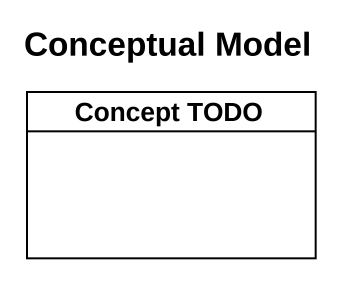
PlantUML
@startuml
title Conceptual Model
hide circle
hide empty members
class "Concept TODO" as Concept_TODO
@enduml
